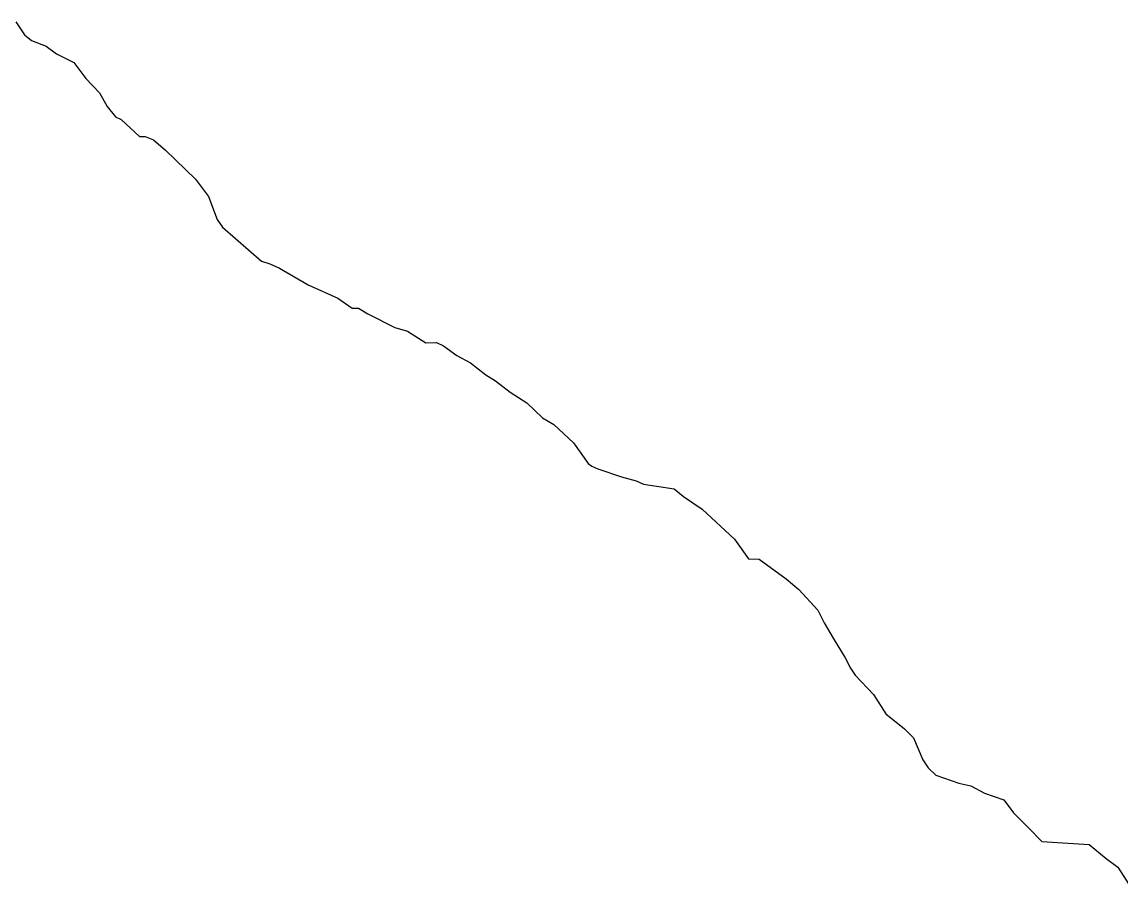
# Model space of a CAD drawing. Extents: x -312 to 667, y -1017 to 963.
# Drawn here: x -55.69 to -11.98, y -981.54 to -947.26 of the extents above; entities that cross this region are included whole.
import ezdxf

# ---------------------------------------------------------------- set-up
doc = ezdxf.new("R2010")
doc.units = 0
doc.header["$MEASUREMENT"] = 0
doc.layers.add('LINEAS_DE_MAPA', color=7, linetype='CONTINUOUS')

msp = doc.modelspace()

# ---------------------------------------------------------------- linework, layer by layer
at = {"layer": 'LINEAS_DE_MAPA', "color": 7}
msp.add_lwpolyline([(-55.934, -947.255), (-55.591, -947.769), (-55.52, -947.824), (-55.308, -947.989), (-54.732, -948.219), (-54.322, -948.521), (-53.631, -948.863), (-53.146, -949.499), (-52.607, -950.066), (-52.304, -950.608), (-51.977, -951.023), (-51.753, -951.133), (-51.015, -951.809), (-50.79, -951.806), (-50.467, -951.941), (-49.985, -952.353), (-48.793, -953.499), (-48.28, -954.192), (-47.929, -955.099), (-47.715, -955.403), (-46.17, -956.753), (-45.845, -956.861), (-45.451, -957.037), (-44.322, -957.693), (-43.138, -958.223), (-42.572, -958.621), (-42.32, -958.618), (-41.952, -958.849), (-40.88, -959.395), (-40.375, -959.542), (-39.639, -960.007), (-39.22, -959.987), (-38.938, -960.123), (-38.413, -960.508), (-37.864, -960.793), (-37.253, -961.274), (-36.872, -961.507), (-36.292, -961.962), (-35.625, -962.385), (-35, -962.979), (-34.562, -963.239), (-33.78, -963.969), (-33.192, -964.801), (-33.051, -964.898), (-32.81, -965.006), (-31.868, -965.328), (-31.291, -965.487), (-30.994, -965.609), (-29.773, -965.799), (-29.404, -966.103), (-28.668, -966.61), (-27.373, -967.795), (-26.828, -968.586), (-26.393, -968.593), (-25.329, -969.375), (-24.817, -969.803), (-24.062, -970.617), (-23.815, -971.118), (-23.454, -971.729), (-22.978, -972.52), (-22.775, -972.925), (-22.588, -973.203), (-21.86, -973.976), (-21.37, -974.74), (-20.618, -975.33), (-20.263, -975.699), (-19.901, -976.565), (-19.679, -976.887), (-19.38, -977.176), (-18.463, -977.498), (-17.985, -977.602), (-17.447, -977.889), (-16.673, -978.156), (-16.297, -978.668), (-15.684, -979.277), (-15.17, -979.815), (-13.289, -979.924), (-12.607, -980.487), (-12.152, -980.83), (-11.691, -981.539)], dxfattribs=at)
msp.add_lwpolyline([(-55.934, -947.255), (-55.591, -947.769), (-55.52, -947.824), (-55.308, -947.989), (-54.732, -948.219), (-54.322, -948.521), (-53.631, -948.863), (-53.146, -949.499), (-52.607, -950.066), (-52.304, -950.608), (-51.977, -951.023), (-51.753, -951.133), (-51.015, -951.809), (-50.79, -951.806), (-50.467, -951.941), (-49.985, -952.353), (-48.793, -953.499), (-48.28, -954.192), (-47.929, -955.099), (-47.715, -955.403), (-46.17, -956.753), (-45.845, -956.861), (-45.451, -957.037), (-44.322, -957.693), (-43.138, -958.223), (-42.572, -958.621), (-42.32, -958.618), (-41.952, -958.849), (-40.88, -959.395), (-40.375, -959.542), (-39.639, -960.007), (-39.22, -959.987), (-38.938, -960.123), (-38.413, -960.508), (-37.864, -960.793), (-37.253, -961.274), (-36.872, -961.507), (-36.292, -961.962), (-35.625, -962.385), (-35, -962.979), (-34.562, -963.239), (-33.78, -963.969), (-33.192, -964.801), (-33.051, -964.898), (-32.81, -965.006), (-31.868, -965.328), (-31.291, -965.487), (-30.994, -965.609), (-29.773, -965.799), (-29.404, -966.103), (-28.668, -966.61), (-27.373, -967.795), (-26.828, -968.586), (-26.393, -968.593), (-25.329, -969.375), (-24.817, -969.803), (-24.062, -970.617), (-23.815, -971.118), (-23.454, -971.729), (-22.978, -972.52), (-22.775, -972.925), (-22.588, -973.203), (-21.86, -973.976), (-21.37, -974.74), (-20.618, -975.33), (-20.263, -975.699), (-19.901, -976.565), (-19.679, -976.887), (-19.38, -977.176), (-18.463, -977.498), (-17.985, -977.602), (-17.447, -977.889), (-16.673, -978.156), (-16.297, -978.668), (-15.684, -979.277), (-15.17, -979.815), (-13.289, -979.924), (-12.607, -980.487), (-12.152, -980.83), (-11.691, -981.539)], dxfattribs=at)

doc.saveas('drawing.dxf')
